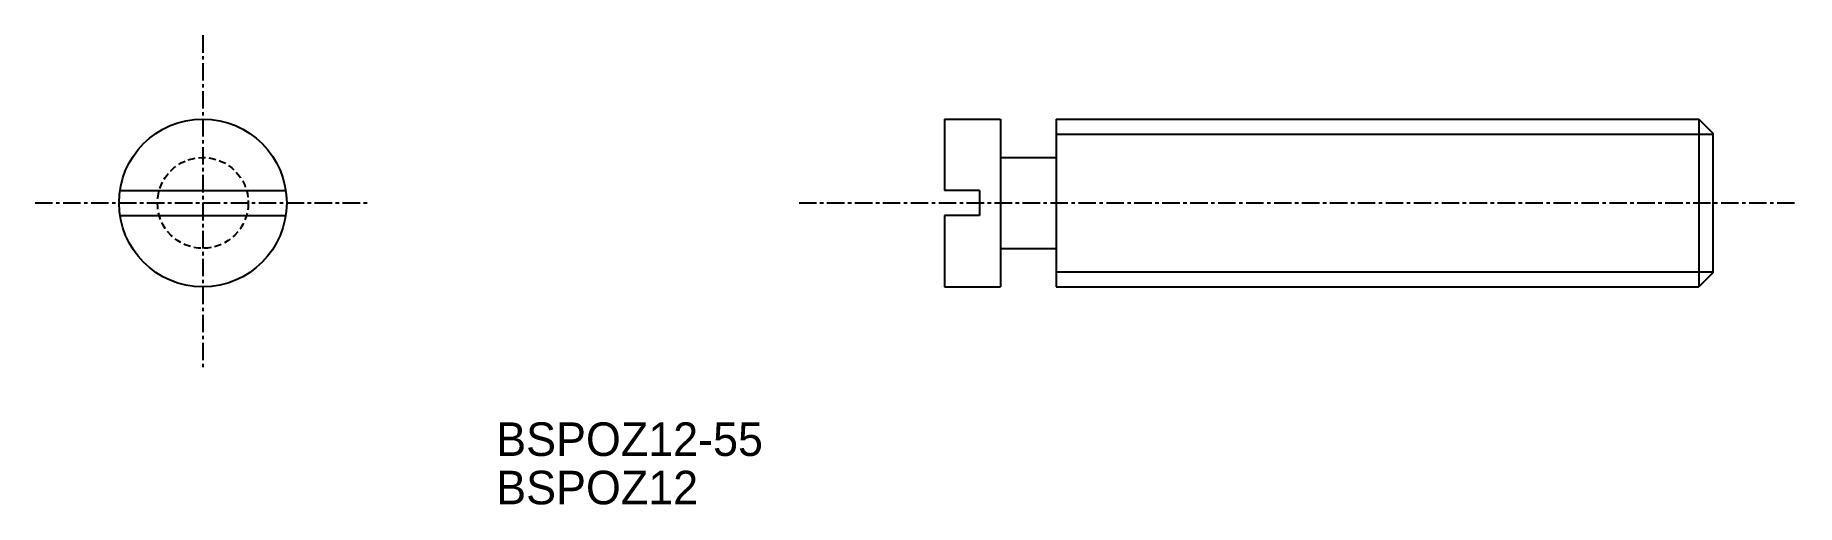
# Model space of a CAD drawing. Extents: x 3 to 129, y 115 to 148.
import ezdxf

# ---------------------------------------------------------------- set-up
doc = ezdxf.new("R2010")
doc.units = 0
doc.linetypes.add('CENTER', pattern=[2, 1.25, -0.25, 0.25, -0.25])
doc.linetypes.add('DASHED', pattern=[0.75, 0.5, -0.25])
doc.layers.get('0').update_dxf_attribs({"linetype": 'CONTINUOUS'})
doc.layers.add('CENTER', color=1, linetype='CENTER')

msp = doc.modelspace()

# ---------------------------------------------------------------- linework, layer by layer
at = {"color": 7, "linetype": 'CONTINUOUS'}
for p, q in [((68.47, 142.16), (68.47, 137.06)), ((68.47, 142.16), (72.47, 142.16)), ((72.47, 142.16), (72.47, 130.16)), ((76.47, 142.16), (122.47, 142.16)), ((76.47, 142.16), (76.47, 130.16)), ((122.47, 142.16), (122.47, 130.16)), ((122.47, 142.16), (123.47, 141.16)), ((123.47, 141.16), (123.47, 131.16)), ((72.47, 139.41), (76.47, 139.41)), ((9.46, 137.06), (21.32, 137.06)), ((70.97, 137.06), (68.47, 137.06)), ((70.97, 137.06), (70.97, 135.26)), ((9.46, 135.26), (21.32, 135.26)), ((68.47, 135.26), (68.47, 130.16)), ((70.97, 135.26), (68.47, 135.26)), ((72.47, 132.91), (76.47, 132.91)), ((123.47, 131.16), (122.47, 130.16)), ((68.47, 130.16), (72.47, 130.16)), ((76.47, 130.16), (122.47, 130.16))]:
    msp.add_line(p, q, dxfattribs=at)
at = {"color": 3, "linetype": 'CONTINUOUS'}
for p, q in [((76.47, 141.07), (123.47, 141.07)), ((76.47, 131.24), (123.47, 131.24))]:
    msp.add_line(p, q, dxfattribs=at)
at = {"color": 7, "linetype": 'CONTINUOUS'}
msp.add_circle((15.39, 136.16), 6, dxfattribs=at)
at = {"color": 3, "linetype": 'DASHED'}
msp.add_circle((15.39, 136.16), 3.25, dxfattribs=at)
at = {"layer": 'CENTER', "color": 1, "linetype": 'CENTER'}
for p, q in [((15.39, 148.16), (15.39, 124.16)), ((3.39, 136.16), (27.39, 136.16)), ((58.06, 136.16), (129.47, 136.16))]:
    msp.add_line(p, q, dxfattribs=at)

# ---------------------------------------------------------------- texts
for s, p in [('BSPOZ12-55', (36.39, 118.06)), ('BSPOZ12', (36.39, 114.6))]:
    msp.add_text(s, height=2.4).set_placement(p)

doc.saveas('drawing.dxf')
